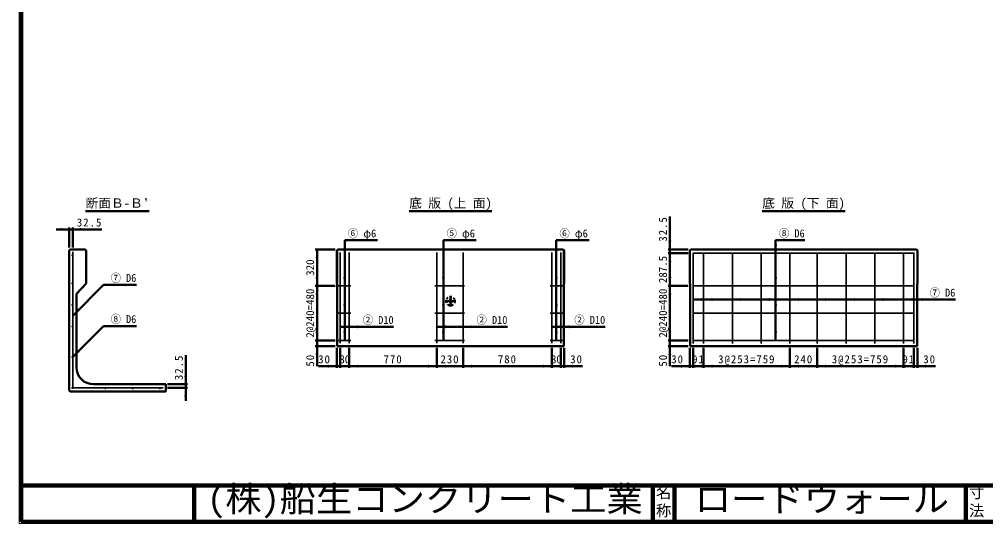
# Model space of a CAD drawing. Units: millimetres, scale not verified. Extents: x 100 to 4105, y 100 to 2870.
# Drawn here: x 100 to 2755, y 100 to 1485 of the extents above; entities that cross this region are included whole.
import ezdxf
from ezdxf.enums import TextEntityAlignment as Align

# ---------------------------------------------------------------- set-up
doc = ezdxf.new("R2010")
doc.units = ezdxf.units.MM
doc.header["$LTSCALE"] = 5
doc.linetypes.add('USER1', pattern=[2.2, 1, -1.2])
doc.linetypes.add('USER2', pattern=[13.4, 10, -1.2, 1, -1.2])
doc.layers.add('V-nasSTD', color=7, linetype='Continuous', lineweight=50)
doc.styles.add('ＭＳ ゴシック', font='')
doc.styles.get('ＭＳ ゴシック').set_extended_font_data('MS Gothic')

msp = doc.modelspace()

# ---------------------------------------------------------------- hatches: boundary and pattern name
at = {"layer": 'V-nasSTD'}
for points in [[(212.499, 908.129), (212.499, 904.129), (236.499, 908.129), (212.499, 912.129)], [(270.655, 908.129), (270.655, 904.129), (246.655, 908.129), (270.655, 912.129)], [(1887.124, 877.129), (1891.124, 877.129), (1887.124, 853.129), (1883.124, 877.129)], [(917.905, 829.129), (913.905, 829.129), (917.905, 853.129), (921.905, 829.129)], [(2177.592, 866.973), (2181.592, 866.973), (2177.592, 842.973), (2173.592, 866.973)], [(246.655, 837.504, 1), (244.78, 837.504, 1)], [(1887.124, 818.973), (1883.124, 818.973), (1887.124, 842.973), (1891.124, 818.973)], [(917.905, 777.129), (921.905, 777.129), (917.905, 753.129), (913.905, 777.129)], [(993.999, 777.129), (997.999, 777.129), (993.999, 753.129), (989.999, 777.129)], [(1265.124, 777.129), (1269.124, 777.129), (1265.124, 753.129), (1261.124, 777.129)], [(1575.249, 777.129), (1579.249, 777.129), (1575.249, 753.129), (1571.249, 777.129)], [(1887.124, 777.129), (1891.124, 777.129), (1887.124, 753.129), (1883.124, 777.129)], [(2177.592, 777.129), (2181.592, 777.129), (2177.592, 753.129), (2173.592, 777.129)], [(246.655, 760.16, 1), (244.78, 760.16, 1)], [(917.905, 729.129), (913.905, 729.129), (917.905, 753.129), (921.905, 729.129)], [(1887.124, 729.129), (1883.124, 729.129), (1887.124, 753.129), (1891.124, 729.129)], [(1975.499, 715.629), (1975.499, 719.629), (1951.499, 715.629), (1975.499, 711.629)], [(2003.936, 715.629), (2003.936, 719.629), (1979.936, 715.629), (2003.936, 711.629)], [(2082.999, 715.629), (2082.999, 719.629), (2058.999, 715.629), (2082.999, 711.629)], [(2162.061, 715.629), (2162.061, 719.629), (2138.061, 715.629), (2162.061, 711.629)], [(2241.124, 715.629), (2241.124, 719.629), (2217.124, 715.629), (2241.124, 711.629)], [(2316.124, 715.629), (2316.124, 719.629), (2292.124, 715.629), (2316.124, 711.629)], [(2395.186, 715.629), (2395.186, 719.629), (2371.186, 715.629), (2395.186, 711.629)], [(2474.249, 715.629), (2474.249, 719.629), (2450.249, 715.629), (2474.249, 711.629)], [(2553.311, 715.629), (2553.311, 719.629), (2529.311, 715.629), (2553.311, 711.629)], [(2581.749, 715.629), (2581.749, 719.629), (2557.749, 715.629), (2581.749, 711.629)], [(246.655, 700.785, 1), (244.78, 700.785, 1)], [(263.625, 688.068), (266.454, 685.24), (246.655, 671.098), (260.797, 690.897)], [(993.999, 702.129), (997.999, 702.129), (993.999, 678.129), (989.999, 702.129)], [(1265.124, 702.129), (1269.124, 702.129), (1265.124, 678.129), (1261.124, 702.129)], [(1575.249, 702.129), (1579.249, 702.129), (1575.249, 678.129), (1571.249, 702.129)], [(2177.592, 702.129), (2181.592, 702.129), (2177.592, 678.129), (2173.592, 702.129)], [(246.655, 641.41, 1), (244.78, 641.41, 1)], [(1005.499, 640.629), (1005.499, 636.629), (981.499, 640.629), (1005.499, 644.629)], [(1030.499, 640.629), (1030.499, 636.629), (1006.499, 640.629), (1030.499, 644.629)], [(1271.124, 640.629), (1271.124, 636.629), (1247.124, 640.629), (1271.124, 644.629)], [(1342.999, 640.629), (1342.999, 636.629), (1318.999, 640.629), (1342.999, 644.629)], [(1586.749, 640.629), (1586.749, 636.629), (1562.749, 640.629), (1586.749, 644.629)], [(1611.749, 640.629), (1611.749, 636.629), (1587.749, 640.629), (1611.749, 644.629)], [(917.905, 627.129), (921.905, 627.129), (917.905, 603.129), (913.905, 627.129)], [(993.999, 627.129), (997.999, 627.129), (993.999, 603.129), (989.999, 627.129)], [(1265.124, 627.129), (1269.124, 627.129), (1265.124, 603.129), (1261.124, 627.129)], [(1575.249, 627.129), (1579.249, 627.129), (1575.249, 603.129), (1571.249, 627.129)], [(1887.124, 627.129), (1891.124, 627.129), (1887.124, 603.129), (1883.124, 627.129)], [(2177.592, 627.129), (2181.592, 627.129), (2177.592, 603.129), (2173.592, 627.129)], [(917.905, 563.504), (921.905, 563.504), (917.905, 587.504), (913.905, 563.504)], [(1887.124, 563.504), (1891.124, 563.504), (1887.124, 587.504), (1883.124, 563.504)], [(246.655, 557.035, 1), (244.78, 557.035, 1)], [(263.351, 574.669), (266.179, 571.84), (246.38, 557.698), (260.522, 577.497)], [(948.124, 532.504), (948.124, 528.504), (972.124, 532.504), (948.124, 536.504)], [(1005.499, 532.504), (1005.499, 536.504), (981.499, 532.504), (1005.499, 528.504)], [(982.499, 532.504), (982.499, 528.504), (1006.499, 532.504), (982.499, 536.504)], [(1030.499, 532.504), (1030.499, 536.504), (1006.499, 532.504), (1030.499, 528.504)], [(1223.124, 532.504), (1223.124, 528.504), (1247.124, 532.504), (1223.124, 536.504)], [(1271.124, 532.504), (1271.124, 528.504), (1247.124, 532.504), (1271.124, 536.504)], [(1294.999, 532.504), (1294.999, 536.504), (1318.999, 532.504), (1294.999, 528.504)], [(1342.999, 532.504), (1342.999, 528.504), (1318.999, 532.504), (1342.999, 536.504)], [(1538.749, 532.504), (1538.749, 536.504), (1562.749, 532.504), (1538.749, 528.504)], [(1586.749, 532.504), (1586.749, 528.504), (1562.749, 532.504), (1586.749, 536.504)], [(1563.749, 532.504), (1563.749, 536.504), (1587.749, 532.504), (1563.749, 528.504)], [(1621.124, 532.504), (1621.124, 528.504), (1597.124, 532.504), (1621.124, 536.504)], [(1918.124, 532.504), (1918.124, 528.504), (1942.124, 532.504), (1918.124, 536.504)], [(1975.499, 532.504), (1975.499, 536.504), (1951.499, 532.504), (1975.499, 528.504)], [(1955.936, 532.504), (1955.936, 528.504), (1979.936, 532.504), (1955.936, 536.504)], [(2003.936, 532.504), (2003.936, 536.504), (1979.936, 532.504), (2003.936, 528.504)], [(2193.124, 532.504), (2193.124, 528.504), (2217.124, 532.504), (2193.124, 536.504)], [(2241.124, 532.504), (2241.124, 528.504), (2217.124, 532.504), (2241.124, 536.504)], [(2268.124, 532.504), (2268.124, 536.504), (2292.124, 532.504), (2268.124, 528.504)], [(2316.124, 532.504), (2316.124, 528.504), (2292.124, 532.504), (2316.124, 536.504)], [(2505.311, 532.504), (2505.311, 536.504), (2529.311, 532.504), (2505.311, 528.504)], [(2553.311, 532.504), (2553.311, 528.504), (2529.311, 532.504), (2553.311, 536.504)], [(2533.749, 532.504), (2533.749, 536.504), (2557.749, 532.504), (2533.749, 528.504)], [(2591.124, 532.504), (2591.124, 528.504), (2567.124, 532.504), (2591.124, 536.504)], [(557.124, 506.816), (561.124, 506.816), (557.124, 482.816), (553.124, 506.816)], [(246.655, 472.66, 1), (244.78, 472.66, 1)], [(336.499, 472.66, 1), (336.499, 470.785, 1)], [(411.499, 472.66, 1), (411.499, 470.785, 1)], [(486.499, 472.66, 1), (486.499, 470.785, 1)], [(557.124, 448.66), (561.124, 448.66), (557.124, 472.66), (553.124, 448.66)]]:
    msp.add_hatch(color=256, dxfattribs=at).paths.add_polyline_path(points)

# ---------------------------------------------------------------- linework, layer by layer
at = {"layer": 'V-nasSTD', "lineweight": 100}
for p, q in [((105, 2865), (105, 105)), ((105, 205), (4100, 205)), ((580, 205), (580, 105)), ((1840, 205), (1840, 105)), ((1900, 205), (1900, 105)), ((2700, 205), (2700, 105)), ((105, 105), (4100, 105))]:
    msp.add_line(p, q, dxfattribs=at)
at = {"layer": 'V-nasSTD'}
for p, q in [((281.811, 958.197), (456.811, 958.197)), ((1170.874, 958.197), (1398.374, 958.197)), ((2140.874, 958.197), (2368.374, 958.197)), ((1887.124, 853.129), (1887.124, 943.129)), ((236.499, 908.129), (201.499, 908.129)), ((236.499, 913.129), (236.499, 858.129)), ((246.655, 908.129), (236.499, 908.129)), ((246.655, 913.129), (246.655, 858.129)), ((246.655, 908.129), (326.655, 908.129)), ((993.999, 603.129), (993.999, 878.129)), ((993.999, 878.129), (1083.999, 878.129)), ((1265.124, 603.129), (1265.124, 878.129)), ((1265.124, 878.129), (1355.124, 878.129)), ((1575.249, 603.129), (1575.249, 878.129)), ((1575.249, 878.129), (1665.249, 878.129)), ((2177.592, 603.129), (2177.592, 878.129)), ((2177.592, 878.129), (2257.592, 878.129)), ((239.311, 853.129), (236.499, 850.316)), ((236.499, 850.316), (236.499, 465.316)), ((280.561, 853.129), (239.311, 853.129)), ((280.561, 853.129), (283.374, 850.316)), ((283.374, 850.316), (283.374, 759.379)), ((967.905, 853.129), (912.905, 853.129)), ((917.905, 753.129), (917.905, 853.129)), ((974.936, 853.129), (972.124, 850.316)), ((972.124, 850.316), (972.124, 759.379)), ((972.905, 851.098), (972.905, 587.504)), ((1594.311, 853.129), (974.936, 853.129)), ((1594.311, 853.129), (1597.124, 850.316)), ((1596.342, 587.504), (1596.342, 851.098)), ((1597.124, 759.379), (1597.124, 850.316)), ((1937.124, 853.129), (1882.124, 853.129)), ((1887.124, 842.973), (1887.124, 853.129)), ((1944.936, 853.129), (1942.124, 850.316)), ((1942.124, 850.316), (1942.124, 759.379)), ((2564.311, 853.129), (1944.936, 853.129)), ((2564.311, 853.129), (2567.124, 850.316)), ((2567.124, 759.379), (2567.124, 850.316)), ((1937.124, 842.973), (1882.124, 842.973)), ((1887.124, 753.129), (1887.124, 842.973)), ((246.655, 671.098), (331.508, 755.951)), ((283.374, 759.379), (256.811, 731.254)), ((331.508, 755.951), (421.508, 755.951)), ((967.905, 753.129), (912.905, 753.129)), ((917.905, 603.129), (917.905, 753.129)), ((972.124, 759.379), (972.905, 758.598)), ((1597.124, 759.379), (1596.342, 758.598)), ((1937.124, 753.129), (1882.124, 753.129)), ((1887.124, 603.129), (1887.124, 753.129)), ((1942.124, 759.379), (1942.905, 758.598)), ((1942.905, 758.598), (1942.905, 587.504)), ((2567.124, 759.379), (2566.342, 758.598)), ((2566.342, 587.504), (2566.342, 758.598)), ((256.811, 731.254), (256.811, 529.691)), ((2671.499, 715.629), (1951.499, 715.629)), ((331.508, 642.826), (246.38, 557.698)), ((331.508, 642.826), (421.508, 642.826)), ((1128.374, 640.629), (981.499, 640.629)), ((1440.874, 640.629), (1247.124, 640.629)), ((1709.624, 640.629), (1562.749, 640.629)), ((967.905, 603.129), (912.905, 603.129)), ((912.905, 587.504), (967.905, 587.504)), ((917.905, 587.504), (917.905, 603.129)), ((917.905, 587.504), (917.905, 532.504)), ((972.905, 587.504), (1596.342, 587.504)), ((1937.124, 603.129), (1882.124, 603.129)), ((1882.124, 587.504), (1937.124, 587.504)), ((1887.124, 587.504), (1887.124, 603.129)), ((1887.124, 587.504), (1887.124, 532.504)), ((1942.905, 587.504), (2566.342, 587.504)), ((557.124, 482.816), (557.124, 562.816)), ((972.124, 527.504), (972.124, 582.504)), ((981.499, 527.504), (981.499, 582.504)), ((1006.499, 527.504), (1006.499, 582.504)), ((1247.124, 527.504), (1247.124, 582.504)), ((1318.999, 527.504), (1318.999, 582.504)), ((1562.749, 527.504), (1562.749, 582.504)), ((1587.749, 527.504), (1587.749, 582.504)), ((1597.124, 527.504), (1597.124, 582.504)), ((1942.124, 527.504), (1942.124, 582.504)), ((1951.499, 527.504), (1951.499, 582.504)), ((1979.936, 527.504), (1979.936, 582.504)), ((2217.124, 527.504), (2217.124, 582.504)), ((2292.124, 527.504), (2292.124, 582.504)), ((2529.311, 527.504), (2529.311, 582.504)), ((2557.749, 527.504), (2557.749, 582.504)), ((2567.124, 527.504), (2567.124, 582.504)), ((972.124, 532.504), (922.124, 532.504)), ((972.124, 532.504), (981.499, 532.504)), ((981.499, 532.504), (1006.499, 532.504)), ((1006.499, 532.504), (1247.124, 532.504)), ((1318.999, 532.504), (1247.124, 532.504)), ((1562.749, 532.504), (1318.999, 532.504)), ((1587.749, 532.504), (1562.749, 532.504)), ((1597.124, 532.504), (1587.749, 532.504)), ((1597.124, 532.504), (1647.124, 532.504)), ((1942.124, 532.504), (1892.124, 532.504)), ((1942.124, 532.504), (1951.499, 532.504)), ((1951.499, 532.504), (1979.936, 532.504)), ((1979.936, 532.504), (2217.124, 532.504)), ((2292.124, 532.504), (2217.124, 532.504)), ((2529.311, 532.504), (2292.124, 532.504)), ((2557.749, 532.504), (2529.311, 532.504)), ((2567.124, 532.504), (2557.749, 532.504)), ((2567.124, 532.504), (2617.124, 532.504)), ((303.686, 482.816), (502.124, 482.816)), ((502.124, 462.504), (502.124, 482.816)), ((562.124, 482.816), (507.124, 482.816)), ((557.124, 472.66), (557.124, 482.816)), ((236.499, 465.316), (239.311, 462.504)), ((239.311, 462.504), (502.124, 462.504)), ((562.124, 472.66), (507.124, 472.66)), ((557.124, 472.66), (557.124, 437.66))]:
    msp.add_line(p, q, dxfattribs=at)
at = {"layer": 'V-nasSTD', "lineweight": 35}
for p, q in [((246.655, 846.098), (246.655, 472.66)), ((981.499, 844.535), (981.499, 596.098)), ((1006.499, 844.535), (1006.499, 596.098)), ((1247.124, 844.535), (1247.124, 596.098)), ((1318.999, 844.535), (1318.999, 596.098)), ((1562.749, 844.535), (1562.749, 596.098)), ((1587.749, 844.535), (1587.749, 596.098)), ((1949.936, 842.973), (2559.311, 842.973)), ((1951.499, 842.973), (1951.499, 594.535)), ((1979.936, 842.973), (1979.936, 594.535)), ((2058.999, 842.973), (2058.999, 594.535)), ((2138.061, 842.973), (2138.061, 594.535)), ((2217.124, 842.973), (2217.124, 594.535)), ((2292.124, 842.973), (2292.124, 594.535)), ((2371.186, 842.973), (2371.186, 594.535)), ((2450.249, 842.973), (2450.249, 594.535)), ((2529.311, 842.973), (2529.311, 594.535)), ((2557.749, 842.973), (2557.749, 594.535)), ((976.811, 753.129), (1011.186, 753.129)), ((1241.655, 753.129), (1322.905, 753.129)), ((1558.061, 753.129), (1592.436, 753.129)), ((1949.936, 753.129), (2559.311, 753.129)), ((976.811, 678.129), (1011.186, 678.129)), ((1241.655, 678.129), (1322.905, 678.129)), ((1558.061, 678.129), (1592.436, 678.129)), ((1949.936, 678.129), (2559.311, 678.129)), ((976.811, 603.129), (1011.186, 603.129)), ((1241.655, 603.129), (1322.905, 603.129)), ((1558.061, 603.129), (1592.436, 603.129)), ((1949.936, 603.129), (2559.311, 603.129)), ((246.655, 472.66), (495.092, 472.66))]:
    msp.add_line(p, q, dxfattribs=at)
at = {"layer": 'V-nasSTD', "linetype": 'USER2'}
for p, q in [((1284.624, 725.473), (1284.624, 696.41)), ((1270.092, 710.941), (1299.155, 710.941))]:
    msp.add_line(p, q, dxfattribs=at)
at = {"layer": 'V-nasSTD', "lineweight": 13}
msp.add_lwpolyline([(100, 100), (100, 2870), (4105, 2870), (4105, 100)], close=True, dxfattribs=at)
at = {"layer": 'V-nasSTD', "lineweight": 35}
for centre in [(245.717, 837.504), (245.717, 837.504), (245.717, 760.16), (245.717, 760.16), (245.717, 700.785), (245.717, 700.785), (245.717, 641.41), (245.717, 641.41), (245.717, 557.035), (245.717, 557.035), (245.717, 472.66), (245.717, 472.66), (336.499, 471.723), (336.499, 471.723), (411.499, 471.723), (411.499, 471.723), (486.499, 471.723), (486.499, 471.723)]:
    msp.add_circle(centre, 0.938, dxfattribs=at)
at = {"layer": 'V-nasSTD', "linetype": 'USER1'}
for radius in [12.031, 3.906]:
    msp.add_circle((1284.624, 710.941), radius, dxfattribs=at)
at = {"layer": 'V-nasSTD'}
msp.add_arc((303.686, 529.691), 46.875, 180, 270, dxfattribs=at)

# ---------------------------------------------------------------- texts
at = {"layer": 'V-nasSTD', "style": 'ＭＳ ゴシック'}
for s, height, p in [("断面Ｂ-Ｂ'", 25.66, (369.311, 993.197)), ('底 版 (上 面)', 25.66, (1284.624, 993.197)), ('底 版 (下 面)', 25.66, (2254.624, 993.197)), ('80', 21.99, (993.999, 562.504)), ('80', 21.99, (1575.249, 562.504))]:
    msp.add_text(s, height=height, dxfattribs=at).set_placement(p, align=Align.TOP_CENTER)
at = {"layer": 'V-nasSTD', "style": 'ＭＳ ゴシック', "width": 0.95}
for s, p in [('⑥ φ6', (1041.522, 907.937)), ('⑤ φ6', (1312.647, 907.937)), ('⑥ φ6', (1622.772, 907.937)), ('⑧ D6', (2222.195, 907.937)), ('⑦ D6', (386.111, 785.759)), ('⑦ D6', (2636.102, 745.437)), ('⑧ D6', (386.111, 672.634)), ('② D10', (1085.897, 670.437)), ('② D10', (1398.397, 670.437)), ('② D10', (1667.147, 670.437))]:
    msp.add_text(s, height=21.85, dxfattribs=at).set_placement(p, align=Align.TOP_CENTER)
at = {"layer": 'V-nasSTD', "style": 'ＭＳ ゴシック'}
for s, p in [('320', (887.905, 803.129)), ('287.5', (1857.124, 798.051)), ('2@240=480', (887.905, 678.129)), ('2@240=480', (1857.124, 678.129))]:
    msp.add_text(s, height=21.99, rotation=90, dxfattribs=at).set_placement(p, align=Align.TOP_CENTER)
at = {"layer": 'V-nasSTD', "style": 'ＭＳ ゴシック', "width": 1.05}
for s, p in [('(株)船生コンクリート工業', (616, 202.55)), ('ロードウォール', (1955.5, 202.47))]:
    msp.add_text(s, height=69.65, dxfattribs=at).set_placement(p, align=Align.TOP_LEFT)
at = {"layer": 'V-nasSTD', "style": 'ＭＳ ゴシック'}
for s, p in [('名', (1848.982, 200.999)), ('寸', (2708.982, 200.999)), ('称', (1848.976, 151.01)), ('法', (2708.976, 151.01))]:
    msp.add_text(s, height=30.79, dxfattribs=at).set_placement(p, align=Align.TOP_LEFT)
at = {"layer": 'V-nasSTD', "char_height": 21.99, "attachment_point": 2, "style": 'ＭＳ ゴシック'}
for s, insert in [('\\T1.17;32.5', (292.905, 938.129)), ('\\T1.17;30', (938.374, 562.504)), ('\\T1.17;770', (1126.811, 562.504)), ('\\T1.17;230', (1283.061, 562.504)), ('\\T1.17;780', (1440.874, 562.504)), ('\\T1.17;30', (1630.874, 562.504)), ('\\T1.17;30', (1908.374, 562.504)), ('\\T1.17;91', (1965.717, 562.504)), ('\\T1.17;3@253=759', (2098.53, 562.504)), ('\\T1.17;240', (2254.624, 562.504)), ('\\T1.17;3@253=759', (2410.717, 562.504)), ('\\T1.17;91', (2543.53, 562.504)), ('\\T1.17;30', (2600.874, 562.504))]:
    msp.add_mtext(s, dxfattribs=dict(at, insert=insert))
at = {"layer": 'V-nasSTD', "char_height": 21.99, "attachment_point": 2, "rotation": 90, "style": 'ＭＳ ゴシック'}
for s, insert in [('\\T1.17;32.5', (1857.124, 909.379)), ('\\T1.17;32.5', (527.124, 529.066)), ('\\T1.17;50', (887.905, 548.754)), ('\\T1.17;50', (1857.124, 548.754))]:
    msp.add_mtext(s, dxfattribs=dict(at, insert=insert))

doc.saveas('drawing.dxf')
